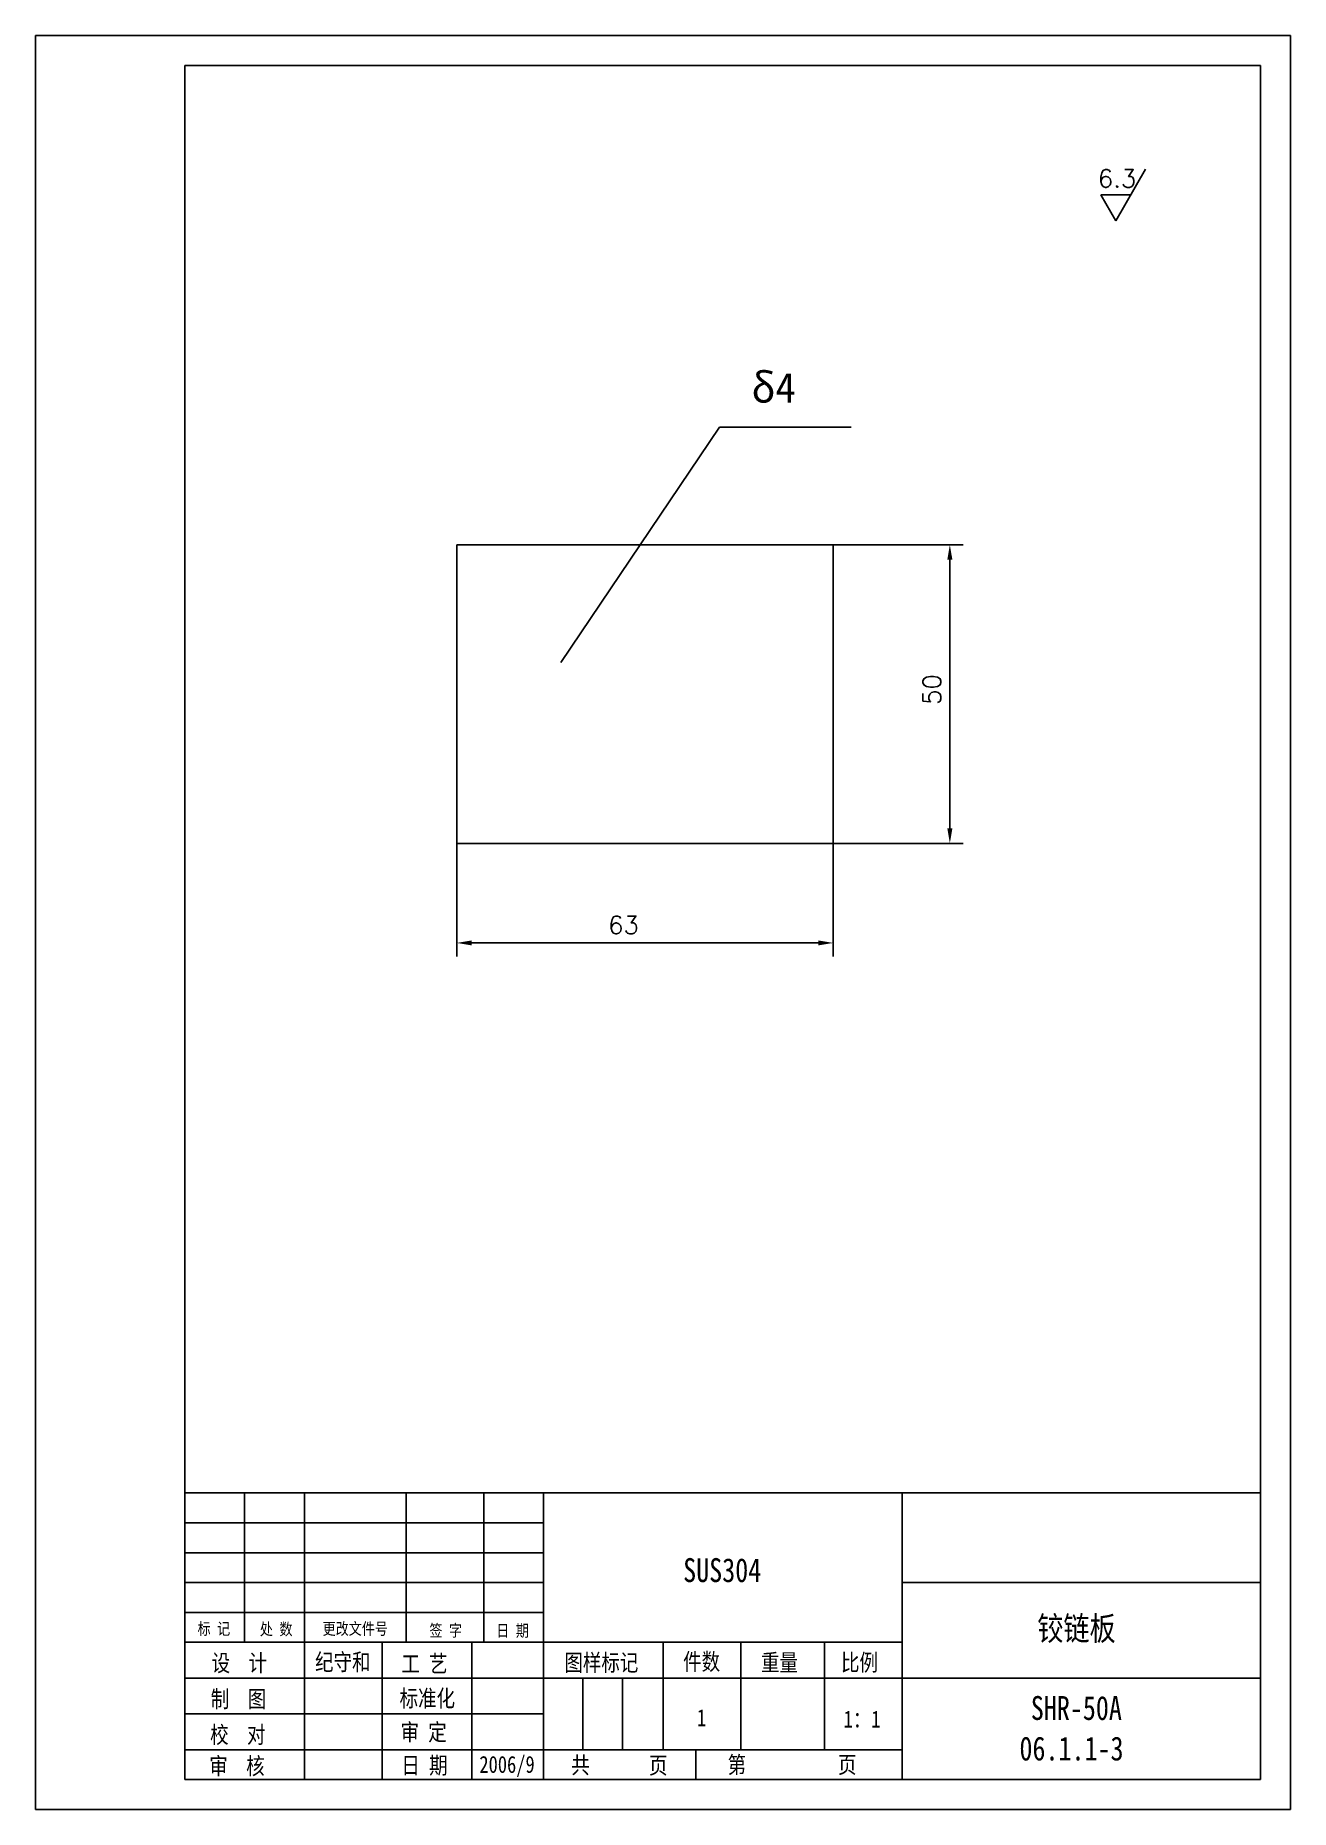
# Model space of a CAD drawing. Extents: x 346 to 556, y 136 to 433.
import ezdxf

# ---------------------------------------------------------------- set-up
doc = ezdxf.new("R2010")
doc.units = 0
doc.header["$LTSCALE"] = 10.5
doc.header["$MEASUREMENT"] = 0
doc.layers.get('DEFPOINTS').update_dxf_attribs({"linetype": 'CONTINUOUS'})
doc.layers.add('PART', color=3, linetype='CONTINUOUS')
doc.layers.add('SMPEN_THICK', color=7, linetype='CONTINUOUS')
doc.styles.add('HZDX', font='', dxfattribs={"width": 0.8, "height": 7.5})
doc.styles.get("Standard").update_dxf_attribs({"font": 'txt.shx', "height": 3})
doc.styles.get('HZDX').set_extended_font_data('SimSun')
doc.dimstyles.get("Standard").update_dxf_attribs({"dimtxt": 0.18, "dimasz": 0.18, "dimexe": 0.18, "dimexo": 0.0625, "dimgap": 0.09, "dimtad": 0, "dimtih": 1, "dimtoh": 1, "dimdec": 4, "dimzin": 0, "dimdsep": 46, "dimtxsty": 'Standard', "dimcen": 0.09, "dimadec": 0, "dimazin": 0, "dimtfac": 1, "dimtdec": 4, "dimtofl": 0, "dimtmove": 0, "dimatfit": 3, "dimfxl": 1, "dimtolj": 1, "dimtzin": 0, "dimarcsym": 0})

# ---------------------------------------------------------------- blocks, each defined once
blk = doc.blocks.new('*D5')
at = {"layer": 'DEFPOINTS', "color": 0, "transparency": 16777216}
for p in [(479.79, 347.4), (479.79, 297.4), (499.3, 297.4)]:
    blk.add_point(p, dxfattribs=at)
at = {"layer": 'SMPEN_THICK', "color": 2, "lineweight": -2, "transparency": 16777216}
for p, q in [((479.79, 347.4), (501.55, 347.4)), ((499.3, 344.9), (499.3, 299.9)), ((479.79, 297.4), (501.55, 297.4))]:
    blk.add_line(p, q, dxfattribs=at)
at = {"layer": 'SMPEN_THICK', "color": 2, "transparency": 16777216}
for points in [[(498.88, 344.9), (499.72, 344.9), (499.3, 347.4)], [(498.88, 299.9), (499.72, 299.9), (499.3, 297.4)]]:
    blk.add_solid(points, dxfattribs=at)
at = {"layer": 'SMPEN_THICK', "color": 2, "transparency": 16777216, "insert": (496.3, 323.16), "char_height": 3, "attachment_point": 5, "rotation": 90}
blk.add_mtext('\\A1;50', dxfattribs=at)
blk = doc.blocks.new('*D6')
at = {"layer": 'DEFPOINTS', "color": 0, "transparency": 16777216}
for p in [(416.79, 297.4), (479.79, 297.4), (479.79, 280.73)]:
    blk.add_point(p, dxfattribs=at)
at = {"layer": 'SMPEN_THICK', "color": 2, "lineweight": -2, "transparency": 16777216}
for p, q in [((416.79, 297.4), (416.79, 278.48)), ((479.79, 297.4), (479.79, 278.48)), ((419.29, 280.73), (477.29, 280.73))]:
    blk.add_line(p, q, dxfattribs=at)
at = {"layer": 'SMPEN_THICK', "color": 2, "transparency": 16777216}
for points in [[(419.29, 281.15), (419.29, 280.32), (416.79, 280.73)], [(477.29, 281.15), (477.29, 280.32), (479.79, 280.73)]]:
    blk.add_solid(points, dxfattribs=at)
at = {"layer": 'SMPEN_THICK', "color": 2, "transparency": 16777216, "insert": (444.7, 283.73), "char_height": 3, "attachment_point": 5}
blk.add_mtext('\\A1;63', dxfattribs=at)

msp = doc.modelspace()

# ---------------------------------------------------------------- linework, layer by layer
at = {"layer": 'PART', "color": 6, "linetype": 'Continuous'}
for p, q in [((346.30103, 432.65178), (556.30103, 432.65178)), ((556.30103, 432.65178), (556.30103, 135.65178)), ((556.30103, 135.65178), (346.30103, 135.65178))]:
    msp.add_line(p, q, dxfattribs=at)
at = {"layer": 'PART', "color": 5, "linetype": 'Continuous'}
for p, q in [((371.30103, 427.65178), (551.30103, 427.65178)), ((551.30103, 427.65178), (551.30103, 140.65178)), ((371.30103, 188.65178), (371.30103, 140.65178)), ((551.30103, 140.65178), (371.30103, 140.65178))]:
    msp.add_line(p, q, dxfattribs=at)
at = {"layer": 'PART', "linetype": 'Continuous'}
for p, q in [((381.30103, 188.65178), (381.30103, 163.65178)), ((391.30103, 188.65178), (391.30103, 140.65178)), ((408.30103, 188.65178), (408.30103, 163.65178)), ((421.30103, 188.65178), (421.30103, 163.65178)), ((431.30103, 188.65178), (431.30103, 140.65178)), ((491.30103, 188.65178), (491.30103, 140.65178)), ((551.30103, 173.65178), (491.30103, 173.65178)), ((404.30103, 163.65178), (404.30103, 140.65178)), ((419.30103, 163.65178), (419.30103, 140.65178)), ((451.30103, 163.65178), (451.30103, 145.65178)), ((464.30103, 163.65178), (464.30103, 145.65178)), ((478.30103, 163.65178), (478.30103, 145.65178)), ((437.90103, 157.65178), (437.90103, 145.65178)), ((444.50103, 157.65178), (444.50103, 145.65178)), ((551.30103, 157.65178), (491.30103, 157.65178)), ((456.7788, 145.65178), (456.7788, 140.65178))]:
    msp.add_line(p, q, dxfattribs=at)
at = {"layer": 'SMPEN_THICK', "color": 6}
msp.add_line((346.30103, 135.65178), (346.30103, 432.65178), dxfattribs=at)
at = {"layer": 'SMPEN_THICK', "color": 5}
for p, q in [((371.30103, 188.65178), (371.30103, 427.65178)), ((551.30103, 188.65178), (371.30103, 188.65178))]:
    msp.add_line(p, q, dxfattribs=at)
at = {"layer": 'SMPEN_THICK'}
for p, q in [((532.04781, 410.28484), (527.04781, 401.62458)), ((527.04781, 401.62458), (524.54781, 405.95471)), ((524.54781, 405.95471), (529.54781, 405.95471)), ((434.22897, 327.70736), (460.76896, 367.10248)), ((460.76896, 367.10248), (482.75924, 367.10248)), ((431.30103, 183.65178), (371.30103, 183.65178)), ((431.30103, 178.65178), (371.30103, 178.65178)), ((431.30103, 173.65178), (371.30103, 173.65178)), ((431.30103, 168.65178), (371.30103, 168.65178)), ((491.30103, 163.65178), (371.30103, 163.65178)), ((491.30103, 157.65178), (371.30103, 157.65178)), ((431.30103, 151.65178), (371.30103, 151.65178)), ((491.30103, 145.65178), (371.30103, 145.65178))]:
    msp.add_line(p, q, dxfattribs=at)
at = {"layer": 'SMPEN_THICK', "color": 4}
for p, q in [((416.7884, 347.40492), (479.7884, 347.40492)), ((416.7884, 347.40492), (416.7884, 297.40492)), ((479.7884, 347.40492), (479.7884, 297.40492)), ((416.7884, 297.40492), (479.7884, 297.40492))]:
    msp.add_line(p, q, dxfattribs=at)

# ---------------------------------------------------------------- texts
at = {"layer": 'SMPEN_THICK', "style": 'HZDX', "width": 0.8}
for s, height, p in [('SUS304', 4, (454.67814, 173.7293)), ('标 记', 2, (373.41785, 164.92232)), ('处 数', 2, (383.86005, 164.85827)), ('更改文件号', 2, (394.34956, 164.92321)), ('签 字', 2, (412.21354, 164.61907)), ('日 期', 2, (423.40237, 164.59729)), ('铰链板', 4, (513.94662, 163.96991)), ('设  计', 2.835, (375.77433, 158.77083)), ('纪守和', 2.835, (393.07348, 158.92796)), ('工 艺', 2.835, (407.51607, 158.64147)), ('图样标记', 2.835, (434.79808, 158.83978)), ('件数', 2.835, (454.66907, 158.9884)), ('重量', 2.835, (467.70016, 158.84021)), ('比例', 2.835, (481.08575, 158.8587)), ('制  图', 2.835, (375.62607, 152.73889)), ('标准化', 2.835, (407.21955, 152.85028)), ('SHR-50A', 4, (512.849, 150.64742)), ('1', 2.835, (456.98895, 149.60525)), ('1：1', 2.835, (481.51117, 149.37034)), ('校  对', 2.835, (375.5242, 146.76006)), ('审 定', 2.835, (407.3863, 147.1886)), ('06.1.1-3', 4, (510.94448, 143.86411)), ('审  核', 2.835, (375.37594, 141.5272)), ('日 期', 2.835, (407.52232, 141.63192)), ('2006/9', 2.835, (420.57531, 141.78905)), ('共', 2.835, (435.95104, 141.68389)), ('页', 2.835, (448.95902, 141.61904)), ('第', 2.835, (462.11868, 141.72086)), ('页', 2.835, (480.58402, 141.72086))]:
    msp.add_text(s, height=height, dxfattribs=at).set_placement(p)
at = {"layer": 'SMPEN_THICK', "attachment_point": 1}
for s, insert, char_height, width in [('6.3', (524.06676, 410.2087), 3, 8.5736), ('\\f仿宋_GB2312|b0|i0|c134|p49;δ4', (466.07696, 376.19366), 5, 68.2457)]:
    msp.add_mtext(s, dxfattribs=dict(at, insert=insert, char_height=char_height, width=width))

# ---------------------------------------------------------------- dimensions: what is measured, and where the dimension line sits
at = {"layer": 'SMPEN_THICK'}
dim = msp.add_linear_dim(base=(499.29924, 297.40492), p1=(479.7884, 347.40492), p2=(479.7884, 297.40492), angle=90, dimstyle='Standard', override={"dimtxt": 5, "dimasz": 2.5, "dimexe": 2.25, "dimexo": 0, "dimgap": 1.5, "dimtad": 1, "dimtih": 0, "dimtoh": 0, "dimzin": 8, "dimclrd": 2, "dimclre": 2, "dimclrt": 2, "dimtm": 0.115, "dimtfac": 0.66667, "dimtofl": 1, "dimatfit": 1, "dimtvp": 5, "dimtzin": 8}, dxfattribs=at)
dim.commit()
dim.dimension.update_dxf_attribs({"geometry": '*D5', "text_midpoint": (499.29924, 323.16103), "dimtype": 160})
dim = msp.add_linear_dim(base=(479.7884, 280.73478), p1=(416.7884, 297.40492), p2=(479.7884, 297.40492), dimstyle='Standard', override={"dimtxt": 5, "dimasz": 2.5, "dimexe": 2.25, "dimexo": 0, "dimgap": 1.5, "dimtad": 1, "dimtih": 0, "dimtoh": 0, "dimzin": 8, "dimclrd": 2, "dimclre": 2, "dimclrt": 2, "dimtm": 0.115, "dimtfac": 0.66667, "dimtofl": 1, "dimatfit": 1, "dimtvp": 5, "dimtzin": 8}, dxfattribs=at)
dim.commit()
dim.dimension.update_dxf_attribs({"geometry": '*D6', "text_midpoint": (444.70268, 280.73478), "dimtype": 160})

doc.saveas('drawing.dxf')
